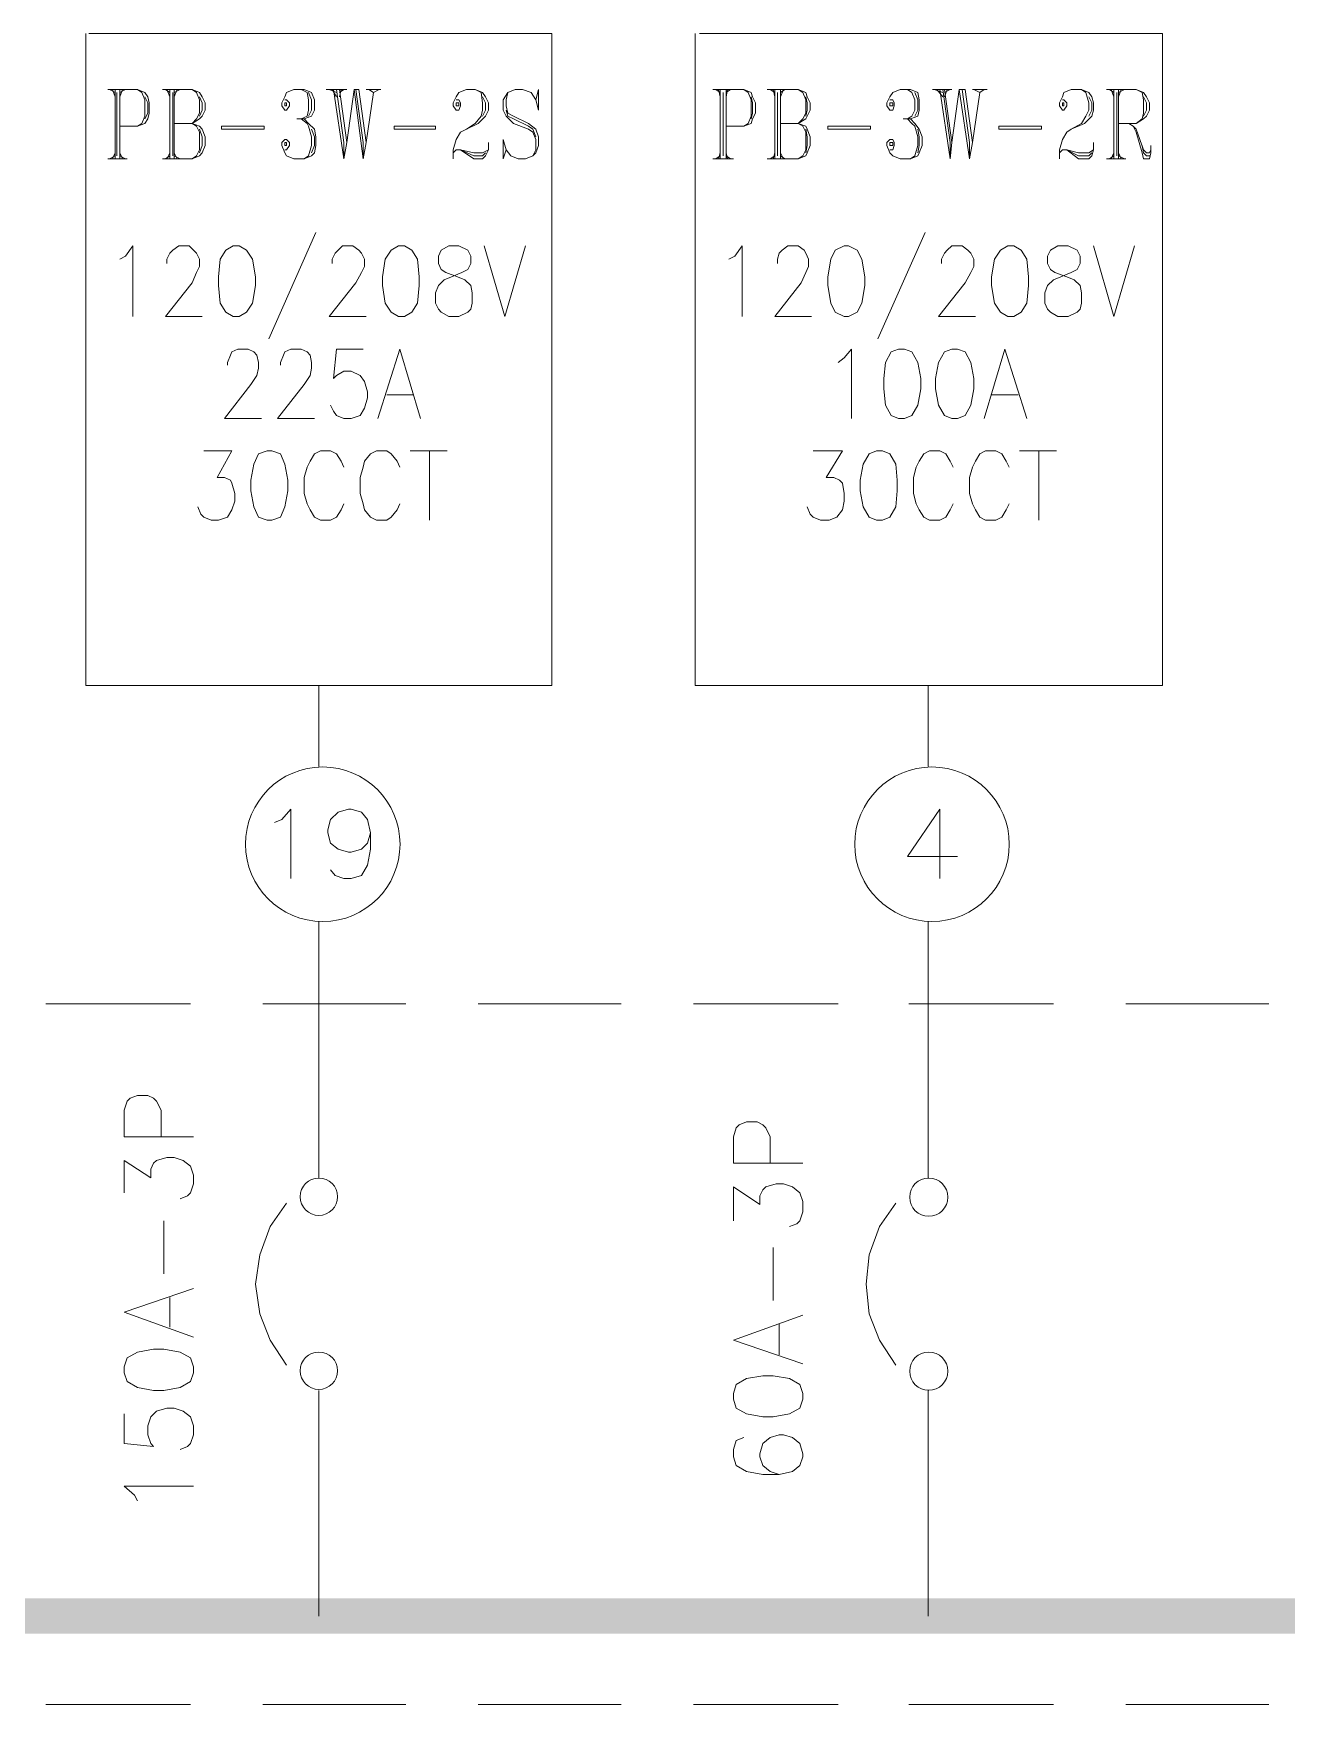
# Model space of a CAD drawing. Header units: inches. Extents: x 0.9 to 46, y 0.8 to 32.4.
# Drawn here: x 3.869 to 5.285, y 17.98 to 19.868 of the extents above; entities that cross this region are included whole.
import ezdxf

# ---------------------------------------------------------------- set-up
doc = ezdxf.new("R2010")
doc.units = ezdxf.units.IN
doc.header["$MEASUREMENT"] = 0
doc.layers.add('PDF_Geometry', color=7, linetype='Continuous')
doc.layers.add('PDF_Solid Fills', color=7, linetype='Continuous')

msp = doc.modelspace()

# ---------------------------------------------------------------- linework, layer by layer
at = {"layer": 'PDF_Geometry', "lineweight": 9}
for points in [[(3.9283, 19.868), (3.9283, 19.1313), (4.4549, 19.1313), (4.4549, 19.868), (3.9316, 19.868)], [(4.6166, 19.868), (4.6166, 19.1313), (5.1449, 19.1313), (5.1449, 19.868), (4.6216, 19.868)], [(3.9533, 19.8046), (3.9866, 19.8046), (3.9949, 19.8013), (3.9983, 19.7963), (3.9999, 19.7896), (3.9999, 19.778), (3.9983, 19.7713), (3.9949, 19.7663), (3.9866, 19.763), (3.9666, 19.763)], [(3.9549, 19.8046), (3.9616, 19.8013)], [(3.9583, 19.8046), (3.9616, 19.7963)], [(3.9616, 19.8046), (3.9616, 19.7263)], [(3.9633, 19.8013), (3.9633, 19.7296)], [(3.9666, 19.8046), (3.9666, 19.7263)], [(3.9699, 19.8046), (3.9666, 19.7963)], [(3.9732, 19.8046), (3.9666, 19.8013)], [(3.9866, 19.8046), (3.9916, 19.8013), (3.9949, 19.793), (3.9949, 19.7746), (3.9916, 19.7663), (3.9866, 19.763)], [(3.9949, 19.7963), (3.9983, 19.7896), (3.9983, 19.778), (3.9949, 19.7713)], [(4.015, 19.8046), (4.0483, 19.8046), (4.0566, 19.8013), (4.0599, 19.7963), (4.0633, 19.7896), (4.0633, 19.7813), (4.0599, 19.7746), (4.0566, 19.7713), (4.0483, 19.7663), (4.0566, 19.763), (4.0599, 19.7596), (4.0633, 19.7513), (4.0633, 19.7413), (4.0599, 19.733), (4.0566, 19.7296), (4.0483, 19.7263), (4.015, 19.7263)], [(4.0183, 19.8046), (4.0232, 19.8013)], [(4.0199, 19.8046), (4.0232, 19.7963)], [(4.0232, 19.8046), (4.0232, 19.7263)], [(4.0266, 19.8013), (4.0266, 19.7296)], [(4.0283, 19.8046), (4.0283, 19.7263)], [(4.0483, 19.8046), (4.0533, 19.8013), (4.0566, 19.793), (4.0566, 19.778), (4.0533, 19.7713), (4.0483, 19.7663), (4.0283, 19.7663)], [(4.0316, 19.8046), (4.0283, 19.7963)], [(4.0349, 19.8046), (4.0283, 19.8013)], [(4.0566, 19.7963), (4.0599, 19.7896), (4.0599, 19.7813), (4.0566, 19.7746)], [(4.1533, 19.793), (4.1549, 19.793), (4.1583, 19.7896), (4.1583, 19.7863), (4.1549, 19.7813), (4.1533, 19.7813), (4.1499, 19.7863), (4.1499, 19.7896), (4.1533, 19.7963), (4.1549, 19.8013), (4.1632, 19.8046), (4.1749, 19.8046), (4.1833, 19.8013), (4.1866, 19.793), (4.1866, 19.7813), (4.1833, 19.7746), (4.1749, 19.7713)], [(4.1716, 19.8046), (4.1783, 19.8013), (4.1799, 19.793), (4.1799, 19.7813), (4.1783, 19.7746), (4.1716, 19.7713), (4.1783, 19.7663), (4.1799, 19.763), (4.1833, 19.7513), (4.1833, 19.7413), (4.1799, 19.7296), (4.1749, 19.7263)], [(4.1799, 19.8013), (4.1833, 19.793), (4.1833, 19.7813), (4.1799, 19.7746)], [(4.1999, 19.8046), (4.2233, 19.8046)], [(4.2033, 19.8046), (4.2116, 19.8013)], [(4.2066, 19.8046), (4.2116, 19.7963)], [(4.2083, 19.8046), (4.2199, 19.7263), (4.2199, 19.7446), (4.2116, 19.8046)], [(4.2149, 19.8046), (4.2233, 19.7446), (4.2316, 19.8046), (4.2416, 19.7263), (4.2416, 19.7446), (4.2332, 19.8046)], [(4.2166, 19.8046), (4.2149, 19.7963)], [(4.2199, 19.8046), (4.2149, 19.8013)], [(4.2316, 19.8046), (4.2366, 19.8046), (4.2449, 19.7446), (4.2533, 19.8013)], [(4.2449, 19.8046), (4.2616, 19.8046)], [(4.2482, 19.8046), (4.2533, 19.8013), (4.2599, 19.8046)], [(4.3466, 19.793), (4.3499, 19.793), (4.3516, 19.7896), (4.3516, 19.7863), (4.3499, 19.7813), (4.3466, 19.7813), (4.3433, 19.7863), (4.3433, 19.7896), (4.3466, 19.7963), (4.3499, 19.8013), (4.3583, 19.8046), (4.3682, 19.8046), (4.3766, 19.8013), (4.3799, 19.7963), (4.3833, 19.7896), (4.3833, 19.7813), (4.3799, 19.7746), (4.3716, 19.7663), (4.3583, 19.7596), (4.3516, 19.7563), (4.3466, 19.748), (4.3433, 19.7363), (4.3433, 19.7263)], [(4.3682, 19.8046), (4.3749, 19.8013), (4.3766, 19.7896), (4.3766, 19.7813), (4.3749, 19.7746), (4.3682, 19.7663), (4.3583, 19.7596)], [(4.3766, 19.7963), (4.3799, 19.7896), (4.3799, 19.7813), (4.3766, 19.7746)], [(4.4366, 19.793), (4.4399, 19.8046), (4.4399, 19.7813), (4.4366, 19.793), (4.4316, 19.8013), (4.4216, 19.8046), (4.4133, 19.8046), (4.4049, 19.8013), (4.3999, 19.793), (4.3999, 19.7813), (4.4032, 19.7746), (4.4116, 19.7663), (4.4283, 19.7596), (4.4333, 19.7563), (4.4366, 19.748), (4.4366, 19.7363), (4.4333, 19.7296)], [(4.4049, 19.8013), (4.4032, 19.793), (4.4032, 19.7863), (4.4049, 19.778), (4.4116, 19.7746), (4.4283, 19.7663), (4.4366, 19.7596), (4.4399, 19.7513), (4.4399, 19.7413), (4.4366, 19.733), (4.4333, 19.7296), (4.4249, 19.7263), (4.4166, 19.7263), (4.4083, 19.7296), (4.4032, 19.7363), (4.3999, 19.748), (4.3999, 19.7263), (4.4032, 19.7363)], [(4.6366, 19.8046), (4.6716, 19.8046), (4.6799, 19.8013), (4.6816, 19.7963), (4.6849, 19.7896), (4.6849, 19.778), (4.6816, 19.7713), (4.6799, 19.7663), (4.6716, 19.763), (4.6516, 19.763)], [(4.6399, 19.8046), (4.6449, 19.8013)], [(4.6432, 19.8046), (4.6449, 19.7963)], [(4.6449, 19.8046), (4.6449, 19.7263)], [(4.6482, 19.8013), (4.6482, 19.7296)], [(4.6516, 19.8046), (4.6516, 19.7263)], [(4.6533, 19.8046), (4.6516, 19.7963)], [(4.6566, 19.8046), (4.6516, 19.8013)], [(4.6716, 19.8046), (4.6766, 19.8013), (4.6799, 19.793), (4.6799, 19.7746), (4.6766, 19.7663), (4.6716, 19.763)], [(4.6799, 19.7963), (4.6816, 19.7896), (4.6816, 19.778), (4.6799, 19.7713)], [(4.6982, 19.8046), (4.7332, 19.8046), (4.7416, 19.8013), (4.7432, 19.7963), (4.7466, 19.7896), (4.7466, 19.7813), (4.7432, 19.7746), (4.7416, 19.7713), (4.7332, 19.7663), (4.7416, 19.763), (4.7432, 19.7596), (4.7466, 19.7513), (4.7466, 19.7413), (4.7432, 19.733), (4.7416, 19.7296), (4.7332, 19.7263), (4.6982, 19.7263)], [(4.7016, 19.8046), (4.7066, 19.8013)], [(4.7049, 19.8046), (4.7066, 19.7963)], [(4.7066, 19.8046), (4.7066, 19.7263)], [(4.7099, 19.8013), (4.7099, 19.7296)], [(4.7132, 19.8046), (4.7132, 19.7263)], [(4.7332, 19.8046), (4.7383, 19.8013), (4.7416, 19.793), (4.7416, 19.778), (4.7383, 19.7713), (4.7332, 19.7663), (4.7132, 19.7663)], [(4.7166, 19.8046), (4.7132, 19.7963)], [(4.7182, 19.8046), (4.7132, 19.8013)], [(4.7416, 19.7963), (4.7432, 19.7896), (4.7432, 19.7813), (4.7416, 19.7746)], [(4.8366, 19.793), (4.8399, 19.793), (4.8416, 19.7896), (4.8416, 19.7863), (4.8399, 19.7813), (4.8366, 19.7813), (4.8333, 19.7863), (4.8333, 19.7896), (4.8366, 19.7963), (4.8399, 19.8013), (4.8482, 19.8046), (4.8599, 19.8046), (4.8682, 19.8013), (4.8699, 19.793), (4.8699, 19.7813), (4.8682, 19.7746), (4.8599, 19.7713)], [(4.8566, 19.8046), (4.8616, 19.8013), (4.8649, 19.793), (4.8649, 19.7813), (4.8616, 19.7746), (4.8566, 19.7713), (4.8616, 19.7663), (4.8649, 19.763), (4.8682, 19.7513), (4.8682, 19.7413), (4.8649, 19.7296), (4.8599, 19.7263)], [(4.8649, 19.8013), (4.8682, 19.793), (4.8682, 19.7813), (4.8649, 19.7746)], [(4.8849, 19.8046), (4.9066, 19.8046)], [(4.8866, 19.8046), (4.8966, 19.8013)], [(4.8899, 19.8046), (4.8966, 19.7963)], [(4.8933, 19.8046), (4.9049, 19.7263), (4.9049, 19.7446), (4.8966, 19.8046)], [(4.8983, 19.8046), (4.9066, 19.7446), (4.9149, 19.8046), (4.9266, 19.7263), (4.9266, 19.7446), (4.9182, 19.8046)], [(4.9016, 19.8046), (4.8983, 19.7963)], [(4.9049, 19.8046), (4.8983, 19.8013)], [(4.9149, 19.8046), (4.9216, 19.8046), (4.9299, 19.7446), (4.9382, 19.8013)], [(4.9299, 19.8046), (4.9466, 19.8046)], [(4.9316, 19.8046), (4.9382, 19.8013), (4.9432, 19.8046)], [(5.0316, 19.793), (5.0333, 19.793), (5.0366, 19.7896), (5.0366, 19.7863), (5.0333, 19.7813), (5.0316, 19.7813), (5.0282, 19.7863), (5.0282, 19.7896), (5.0316, 19.7963), (5.0333, 19.8013), (5.0416, 19.8046), (5.0532, 19.8046), (5.0616, 19.8013), (5.0649, 19.7963), (5.0666, 19.7896), (5.0666, 19.7813), (5.0649, 19.7746), (5.0566, 19.7663), (5.0416, 19.7596), (5.0366, 19.7563), (5.0316, 19.748), (5.0282, 19.7363), (5.0282, 19.7263)], [(5.0532, 19.8046), (5.0582, 19.8013), (5.0616, 19.7896), (5.0616, 19.7813), (5.0582, 19.7746), (5.0532, 19.7663), (5.0416, 19.7596)], [(5.0616, 19.7963), (5.0649, 19.7896), (5.0649, 19.7813), (5.0616, 19.7746)], [(5.0816, 19.8046), (5.1149, 19.8046), (5.1233, 19.8013), (5.1266, 19.7963), (5.1299, 19.7896), (5.1299, 19.7813), (5.1266, 19.7746), (5.1233, 19.7713), (5.1149, 19.7663), (5.0949, 19.7663)], [(5.0849, 19.8046), (5.0899, 19.8013)], [(5.0866, 19.8046), (5.0899, 19.7963)], [(5.0899, 19.8046), (5.0899, 19.7263)], [(5.0932, 19.8013), (5.0932, 19.7296)], [(5.0949, 19.8046), (5.0949, 19.7263)], [(5.0982, 19.8046), (5.0949, 19.7963)], [(5.1016, 19.8046), (5.0949, 19.8013)], [(5.1149, 19.8046), (5.1216, 19.8013), (5.1233, 19.793), (5.1233, 19.778), (5.1216, 19.7713), (5.1149, 19.7663)], [(5.1233, 19.7963), (5.1266, 19.7896), (5.1266, 19.7813), (5.1233, 19.7746)], [(4.1666, 19.7713), (4.1749, 19.7713), (4.1799, 19.7663), (4.1866, 19.7596), (4.1883, 19.7513), (4.1883, 19.7413), (4.1866, 19.733), (4.1833, 19.7296), (4.1749, 19.7263), (4.1632, 19.7263), (4.1549, 19.7296), (4.1533, 19.733), (4.1499, 19.7413), (4.1499, 19.7446), (4.1533, 19.748), (4.1549, 19.748), (4.1583, 19.7446), (4.1583, 19.7413), (4.1549, 19.7363), (4.1533, 19.7363)], [(4.4032, 19.7813), (4.4049, 19.7746), (4.4116, 19.7713), (4.4283, 19.763), (4.4333, 19.7596), (4.4366, 19.7513)], [(4.8516, 19.7713), (4.8599, 19.7713), (4.8649, 19.7663), (4.8699, 19.7596), (4.8732, 19.7513), (4.8732, 19.7413), (4.8699, 19.733), (4.8682, 19.7296), (4.8599, 19.7263), (4.8482, 19.7263), (4.8399, 19.7296), (4.8366, 19.733), (4.8333, 19.7413), (4.8333, 19.7446), (4.8366, 19.748), (4.8399, 19.748), (4.8416, 19.7446), (4.8416, 19.7413), (4.8399, 19.7363), (4.8366, 19.7363)], [(4.0483, 19.7663), (4.0533, 19.763), (4.0566, 19.7563), (4.0566, 19.7363), (4.0533, 19.7296), (4.0483, 19.7263)], [(4.0566, 19.7596), (4.0599, 19.7513), (4.0599, 19.7413), (4.0566, 19.733)], [(4.1833, 19.7596), (4.1866, 19.7513), (4.1866, 19.7413), (4.1833, 19.733)], [(4.7332, 19.7663), (4.7383, 19.763), (4.7416, 19.7563), (4.7416, 19.7363), (4.7383, 19.7296), (4.7332, 19.7263)], [(4.7416, 19.7596), (4.7432, 19.7513), (4.7432, 19.7413), (4.7416, 19.733)], [(4.8682, 19.7596), (4.8699, 19.7513), (4.8699, 19.7413), (4.8682, 19.733)], [(5.1066, 19.7663), (5.1116, 19.763), (5.1149, 19.7563), (5.1216, 19.733), (5.1233, 19.7263), (5.1299, 19.7263), (5.1316, 19.733), (5.1316, 19.7413)], [(5.1116, 19.763), (5.1149, 19.7596), (5.1233, 19.7363), (5.1266, 19.733), (5.1299, 19.733), (5.1316, 19.7363)], [(3.9616, 19.733), (3.9583, 19.7263)], [(3.9666, 19.733), (3.9699, 19.7263)], [(4.0232, 19.733), (4.0199, 19.7263)], [(4.0283, 19.733), (4.0316, 19.7263)], [(4.2233, 19.7446), (4.2199, 19.7263)], [(4.2449, 19.7446), (4.2416, 19.7263)], [(4.3433, 19.733), (4.3466, 19.7363), (4.3516, 19.7363), (4.3666, 19.733), (4.3766, 19.733), (4.3833, 19.7363)], [(4.3833, 19.7446), (4.3833, 19.7363), (4.3799, 19.7296), (4.3766, 19.7263), (4.3666, 19.7263), (4.3516, 19.7363), (4.3666, 19.7296), (4.3766, 19.7296), (4.3799, 19.733)], [(4.6449, 19.733), (4.6432, 19.7263)], [(4.6516, 19.733), (4.6533, 19.7263)], [(4.7066, 19.733), (4.7049, 19.7263)], [(4.7132, 19.733), (4.7166, 19.7263)], [(4.9066, 19.7446), (4.9049, 19.7263)], [(4.9299, 19.7446), (4.9266, 19.7263)], [(5.0282, 19.733), (5.0316, 19.7363), (5.0366, 19.7363), (5.0499, 19.733), (5.0616, 19.733), (5.0666, 19.7363)], [(5.0666, 19.7446), (5.0666, 19.7363), (5.0649, 19.7296), (5.0616, 19.7263), (5.0499, 19.7263), (5.0366, 19.7363), (5.0499, 19.7296), (5.0616, 19.7296), (5.0649, 19.733)], [(5.0899, 19.733), (5.0866, 19.7263)], [(5.0949, 19.733), (5.0982, 19.7263)], [(5.1216, 19.7413), (5.1233, 19.733), (5.1266, 19.7296), (5.1299, 19.7296)], [(3.9533, 19.7263), (3.9749, 19.7263)], [(3.9616, 19.7296), (3.9549, 19.7263)], [(3.9666, 19.7296), (3.9732, 19.7263)], [(4.0232, 19.7296), (4.0183, 19.7263)], [(4.0283, 19.7296), (4.0349, 19.7263)], [(4.6366, 19.7263), (4.6599, 19.7263)], [(4.6449, 19.7296), (4.6399, 19.7263)], [(4.6516, 19.7296), (4.6566, 19.7263)], [(4.7066, 19.7296), (4.7016, 19.7263)], [(4.7132, 19.7296), (4.7182, 19.7263)], [(5.0816, 19.7263), (5.1033, 19.7263)], [(5.0899, 19.7296), (5.0849, 19.7263)], [(5.0949, 19.7296), (5.1016, 19.7263)], [(4.1883, 19.643), (4.1349, 19.523)], [(4.8766, 19.643), (4.8232, 19.523)], [(3.9666, 19.613), (3.9732, 19.6163), (3.9816, 19.628), (3.9816, 19.548)], [(4.0199, 19.608), (4.0199, 19.613), (4.0232, 19.6196), (4.0266, 19.623), (4.0333, 19.628), (4.0449, 19.628), (4.0499, 19.623), (4.0533, 19.6196), (4.0566, 19.613), (4.0566, 19.6047), (4.0533, 19.598), (4.0483, 19.5863), (4.0183, 19.548), (4.0599, 19.548)], [(4.2066, 19.608), (4.2066, 19.613), (4.2099, 19.6196), (4.2133, 19.623), (4.2183, 19.628), (4.2299, 19.628), (4.2366, 19.623), (4.2399, 19.6196), (4.2433, 19.613), (4.2433, 19.6047), (4.2399, 19.598), (4.2332, 19.5863), (4.2033, 19.548), (4.2449, 19.548)], [(4.3783, 19.628), (4.4016, 19.548), (4.4249, 19.628)], [(4.6549, 19.613), (4.6616, 19.6163), (4.6699, 19.628), (4.6699, 19.548)], [(4.7099, 19.608), (4.7099, 19.613), (4.7116, 19.6196), (4.7149, 19.623), (4.7216, 19.628), (4.7332, 19.628), (4.7399, 19.623), (4.7416, 19.6196), (4.7449, 19.613), (4.7449, 19.6047), (4.7416, 19.598), (4.7366, 19.5863), (4.7066, 19.548), (4.7482, 19.548)], [(4.8949, 19.608), (4.8949, 19.613), (4.8983, 19.6196), (4.9016, 19.623), (4.9066, 19.628), (4.9182, 19.628), (4.9249, 19.623), (4.9283, 19.6196), (4.9316, 19.613), (4.9316, 19.6047), (4.9283, 19.598), (4.9216, 19.5863), (4.8916, 19.548), (4.9333, 19.548)], [(5.0666, 19.628), (5.0899, 19.548), (5.1132, 19.628)], [(4.0883, 19.493), (4.0883, 19.4963), (4.0916, 19.5046), (4.0933, 19.508), (4.0999, 19.5113), (4.1116, 19.5113), (4.1183, 19.508), (4.1216, 19.5046), (4.1233, 19.4963), (4.1233, 19.4897), (4.1216, 19.4813), (4.1149, 19.4713), (4.0849, 19.433), (4.1266, 19.433)], [(4.1483, 19.493), (4.1483, 19.4963), (4.1516, 19.5046), (4.1533, 19.508), (4.1599, 19.5113), (4.1716, 19.5113), (4.1783, 19.508), (4.1816, 19.5046), (4.1833, 19.4963), (4.1833, 19.4897), (4.1816, 19.4813), (4.1749, 19.4713), (4.1449, 19.433), (4.1866, 19.433)], [(4.2416, 19.5113), (4.2116, 19.5113), (4.2083, 19.478), (4.2116, 19.4813), (4.2199, 19.4863), (4.2282, 19.4863), (4.2383, 19.4813), (4.2433, 19.4746), (4.2466, 19.463), (4.2466, 19.4563), (4.2433, 19.4446), (4.2383, 19.4363), (4.2282, 19.433), (4.2199, 19.433), (4.2116, 19.4363), (4.2083, 19.4413), (4.2049, 19.448)], [(4.2583, 19.433), (4.2832, 19.5113), (4.3066, 19.433)], [(4.7783, 19.4963), (4.7849, 19.5013), (4.7933, 19.5113), (4.7933, 19.433)], [(4.9432, 19.433), (4.9666, 19.5113), (4.9916, 19.433)], [(4.2682, 19.4596), (4.2983, 19.4596)], [(4.9516, 19.4596), (4.9816, 19.4596)], [(4.0616, 19.3963), (4.0933, 19.3963), (4.0766, 19.3663), (4.0849, 19.3663), (4.0916, 19.363), (4.0933, 19.3596), (4.0966, 19.348), (4.0966, 19.3396), (4.0933, 19.3297), (4.0883, 19.3213), (4.0783, 19.318), (4.0699, 19.318), (4.0616, 19.3213), (4.0582, 19.3246), (4.0549, 19.333)], [(4.2199, 19.378), (4.2166, 19.3847), (4.2116, 19.393), (4.2049, 19.3963), (4.1933, 19.3963), (4.1866, 19.393), (4.1816, 19.3847), (4.1783, 19.378), (4.1749, 19.3663), (4.1749, 19.348), (4.1783, 19.3363), (4.1816, 19.3297), (4.1866, 19.3213), (4.1933, 19.318), (4.2049, 19.318), (4.2116, 19.3213), (4.2166, 19.3297), (4.2199, 19.3363)], [(4.2832, 19.378), (4.2799, 19.3847), (4.2733, 19.393), (4.2682, 19.3963), (4.2566, 19.3963), (4.2499, 19.393), (4.2433, 19.3847), (4.2416, 19.378), (4.2383, 19.3663), (4.2383, 19.348), (4.2416, 19.3363), (4.2433, 19.3297), (4.2499, 19.3213), (4.2566, 19.318), (4.2682, 19.318), (4.2733, 19.3213), (4.2799, 19.3297), (4.2832, 19.3363)], [(4.2949, 19.3963), (4.3366, 19.3963)], [(4.3166, 19.3963), (4.3166, 19.318)], [(4.7499, 19.3963), (4.7832, 19.3963), (4.7649, 19.3663), (4.7733, 19.3663), (4.7799, 19.363), (4.7832, 19.3596), (4.7849, 19.348), (4.7849, 19.3396), (4.7832, 19.3297), (4.7766, 19.3213), (4.7682, 19.318), (4.7583, 19.318), (4.7499, 19.3213), (4.7466, 19.3246), (4.7432, 19.333)], [(4.9082, 19.378), (4.9049, 19.3847), (4.8999, 19.393), (4.8933, 19.3963), (4.8816, 19.3963), (4.8749, 19.393), (4.8699, 19.3847), (4.8666, 19.378), (4.8633, 19.3663), (4.8633, 19.348), (4.8666, 19.3363), (4.8699, 19.3297), (4.8749, 19.3213), (4.8816, 19.318), (4.8933, 19.318), (4.8999, 19.3213), (4.9049, 19.3297), (4.9082, 19.3363)], [(4.9716, 19.378), (4.9682, 19.3847), (4.9633, 19.393), (4.9566, 19.3963), (4.9449, 19.3963), (4.9382, 19.393), (4.9333, 19.3847), (4.9299, 19.378), (4.9266, 19.3663), (4.9266, 19.348), (4.9299, 19.3363), (4.9333, 19.3297), (4.9382, 19.3213), (4.9449, 19.318), (4.9566, 19.318), (4.9633, 19.3213), (4.9682, 19.3297), (4.9716, 19.3363)], [(4.9833, 19.3963), (5.0249, 19.3963)], [(5.0049, 19.3963), (5.0049, 19.318)], [(4.1916, 19.0397), (4.1916, 19.1313)], [(4.8799, 19.0397), (4.8799, 19.1313)], [(4.1416, 18.9763), (4.1499, 18.9797), (4.1599, 18.9913), (4.1599, 18.913)], [(4.2499, 18.9647), (4.2466, 18.953), (4.2399, 18.9463), (4.2282, 18.943), (4.2249, 18.943), (4.2133, 18.9463), (4.2049, 18.953), (4.2016, 18.9647), (4.2016, 18.968), (4.2049, 18.9797), (4.2133, 18.988), (4.2249, 18.9913), (4.2282, 18.9913), (4.2399, 18.988), (4.2466, 18.9797), (4.2499, 18.9647), (4.2499, 18.9463), (4.2466, 18.928), (4.2399, 18.9163), (4.2282, 18.913), (4.2199, 18.913), (4.2099, 18.9163), (4.2049, 18.923)], [(4.8933, 18.913), (4.8933, 18.9913), (4.8566, 18.938), (4.9133, 18.938)], [(4.1916, 18.5747), (4.1916, 18.8647)], [(4.8799, 18.5747), (4.8799, 18.8647)], [(3.8833, 18.7713), (4.0466, 18.7713)], [(4.1282, 18.7713), (4.2899, 18.7713)], [(4.3716, 18.7713), (4.5333, 18.7713)], [(4.6149, 18.7713), (4.7783, 18.7713)], [(4.8582, 18.7713), (5.0216, 18.7713)], [(5.1033, 18.7713), (5.2649, 18.7713)], [(4.0499, 18.6213), (3.9716, 18.6213), (3.9716, 18.6513), (3.9749, 18.6613), (3.9783, 18.6647), (3.9866, 18.668), (3.9983, 18.668), (4.0049, 18.6647), (4.0083, 18.6613), (4.0133, 18.6513), (4.0133, 18.6213)], [(4.7383, 18.5913), (4.6599, 18.5913), (4.6599, 18.6213), (4.6632, 18.6313), (4.6666, 18.6347), (4.6749, 18.638), (4.6866, 18.638), (4.6933, 18.6347), (4.6966, 18.6313), (4.7016, 18.6213), (4.7016, 18.5913)], [(3.9716, 18.558), (3.9716, 18.5946), (4.0016, 18.5747), (4.0016, 18.5847), (4.0049, 18.5913), (4.0083, 18.5946), (4.0199, 18.598), (4.0283, 18.598), (4.0383, 18.5946), (4.0466, 18.588), (4.0499, 18.578), (4.0499, 18.568), (4.0466, 18.558), (4.0433, 18.5547), (4.0349, 18.5513)], [(4.6599, 18.5263), (4.6599, 18.5647), (4.6899, 18.5447), (4.6899, 18.5547), (4.6933, 18.5613), (4.6966, 18.5647), (4.7083, 18.568), (4.7166, 18.568), (4.7266, 18.5647), (4.7349, 18.558), (4.7383, 18.548), (4.7383, 18.5363), (4.7349, 18.5263), (4.7316, 18.523), (4.7233, 18.5197)], [(4.1549, 18.5463), (4.1366, 18.5197), (4.1249, 18.488), (4.1199, 18.4547), (4.1249, 18.4213), (4.1366, 18.3913), (4.1549, 18.363)], [(4.8433, 18.5463), (4.8249, 18.5197), (4.8133, 18.488), (4.8099, 18.4547), (4.8133, 18.4213), (4.8249, 18.3913), (4.8433, 18.363)], [(4.0166, 18.4663), (4.0166, 18.5263)], [(4.7049, 18.4363), (4.7049, 18.4963)], [(4.0499, 18.3947), (3.9716, 18.423), (4.0499, 18.4497)], [(4.0232, 18.4063), (4.0232, 18.4397)], [(4.7383, 18.3647), (4.6599, 18.3913), (4.7383, 18.4197)], [(4.7116, 18.3747), (4.7116, 18.4097)], [(4.1916, 18.3347), (4.1916, 18.0797)], [(4.8799, 18.3347), (4.8799, 18.0797)], [(3.9716, 18.308), (3.9716, 18.2747), (4.0049, 18.2713), (4.0016, 18.2747), (3.9983, 18.2846), (3.9983, 18.2947), (4.0016, 18.3047), (4.0083, 18.3113), (4.0199, 18.3147), (4.0283, 18.3147), (4.0383, 18.3113), (4.0466, 18.3047), (4.0499, 18.2947), (4.0499, 18.2846), (4.0466, 18.2747), (4.0433, 18.2713), (4.0349, 18.268)], [(4.6716, 18.2813), (4.6632, 18.278), (4.6599, 18.268), (4.6599, 18.2597), (4.6632, 18.2497), (4.6749, 18.243), (4.6933, 18.2397), (4.7116, 18.2397), (4.7266, 18.243), (4.7349, 18.2497), (4.7383, 18.2597), (4.7383, 18.263), (4.7349, 18.2747), (4.7266, 18.2813), (4.7166, 18.2846), (4.7116, 18.2846), (4.7016, 18.2813), (4.6933, 18.2747), (4.6899, 18.263), (4.6899, 18.2597), (4.6933, 18.2497), (4.7016, 18.243), (4.7116, 18.2397)], [(3.9866, 18.2097), (3.9833, 18.2163), (3.9716, 18.2263), (4.0499, 18.2263)], [(4.0466, 17.9797), (3.8833, 17.9797)], [(4.2899, 17.9797), (4.1282, 17.9797)], [(4.5333, 17.9797), (4.3716, 17.9797)], [(4.7783, 17.9797), (4.6149, 17.9797)], [(5.0216, 17.9797), (4.8582, 17.9797)], [(5.2649, 17.9797), (5.1033, 17.9797)]]:
    msp.add_lwpolyline(points, dxfattribs=at)
for points in [[(4.1533, 19.7863), (4.1549, 19.7863), (4.1549, 19.7897), (4.1533, 19.7897)], [(4.3466, 19.7863), (4.3499, 19.7863), (4.3499, 19.7897), (4.3466, 19.7897)], [(4.8366, 19.7863), (4.8399, 19.7863), (4.8399, 19.7897), (4.8366, 19.7897)], [(5.0316, 19.7863), (5.0333, 19.7863), (5.0333, 19.7897), (5.0316, 19.7897)], [(4.1299, 19.7596), (4.0816, 19.7596), (4.0816, 19.763), (4.1299, 19.763)], [(4.3233, 19.7596), (4.2766, 19.7596), (4.2766, 19.763), (4.3233, 19.763)], [(4.8149, 19.7596), (4.7666, 19.7596), (4.7666, 19.763), (4.8149, 19.763)], [(5.0082, 19.7596), (4.9599, 19.7596), (4.9599, 19.763), (5.0082, 19.763)], [(4.1533, 19.7413), (4.1549, 19.7413), (4.1549, 19.7446), (4.1533, 19.7446)], [(4.8366, 19.7413), (4.8399, 19.7413), (4.8399, 19.7446), (4.8366, 19.7446)], [(4.0949, 19.628), (4.0866, 19.623), (4.0799, 19.613), (4.0783, 19.593), (4.0783, 19.583), (4.0799, 19.563), (4.0866, 19.553), (4.0949, 19.548), (4.1016, 19.548), (4.1099, 19.553), (4.1166, 19.563), (4.1199, 19.583), (4.1199, 19.593), (4.1166, 19.613), (4.1099, 19.623), (4.1016, 19.628)], [(4.2816, 19.628), (4.2733, 19.623), (4.2666, 19.613), (4.2633, 19.593), (4.2633, 19.583), (4.2666, 19.563), (4.2733, 19.553), (4.2816, 19.548), (4.2883, 19.548), (4.2966, 19.553), (4.3032, 19.563), (4.3049, 19.583), (4.3049, 19.593), (4.3032, 19.613), (4.2966, 19.623), (4.2883, 19.628)], [(4.3383, 19.628), (4.3299, 19.623), (4.3266, 19.6163), (4.3266, 19.608), (4.3299, 19.6013), (4.3349, 19.598), (4.3483, 19.593), (4.3566, 19.5897), (4.3633, 19.583), (4.3649, 19.5747), (4.3649, 19.563), (4.3633, 19.5563), (4.3599, 19.553), (4.3499, 19.548), (4.3383, 19.548), (4.3299, 19.553), (4.3266, 19.5563), (4.3233, 19.563), (4.3233, 19.5747), (4.3266, 19.583), (4.3332, 19.5897), (4.3416, 19.593), (4.3532, 19.598), (4.3599, 19.6013), (4.3633, 19.608), (4.3633, 19.6163), (4.3599, 19.623), (4.3499, 19.628)], [(4.7849, 19.628), (4.7749, 19.623), (4.7699, 19.613), (4.7666, 19.593), (4.7666, 19.583), (4.7699, 19.563), (4.7749, 19.553), (4.7849, 19.548), (4.7899, 19.548), (4.7999, 19.553), (4.8049, 19.563), (4.8083, 19.583), (4.8083, 19.593), (4.8049, 19.613), (4.7999, 19.623), (4.7899, 19.628)], [(4.9699, 19.628), (4.9616, 19.623), (4.9549, 19.613), (4.9516, 19.593), (4.9516, 19.583), (4.9549, 19.563), (4.9616, 19.553), (4.9699, 19.548), (4.9766, 19.548), (4.9849, 19.553), (4.9916, 19.563), (4.9932, 19.583), (4.9932, 19.593), (4.9916, 19.613), (4.9849, 19.623), (4.9766, 19.628)], [(5.0266, 19.628), (5.0183, 19.623), (5.0149, 19.6163), (5.0149, 19.608), (5.0183, 19.6013), (5.0232, 19.598), (5.0366, 19.593), (5.0449, 19.5897), (5.0516, 19.583), (5.0532, 19.5747), (5.0532, 19.563), (5.0516, 19.5563), (5.0482, 19.553), (5.0383, 19.548), (5.0266, 19.548), (5.0183, 19.553), (5.0149, 19.5563), (5.0116, 19.563), (5.0116, 19.5747), (5.0149, 19.583), (5.0216, 19.5897), (5.0299, 19.593), (5.0416, 19.598), (5.0482, 19.6013), (5.0516, 19.608), (5.0516, 19.6163), (5.0482, 19.623), (5.0383, 19.628)], [(4.8466, 19.5113), (4.8382, 19.508), (4.8316, 19.4963), (4.8299, 19.478), (4.8299, 19.4663), (4.8316, 19.448), (4.8382, 19.4363), (4.8466, 19.433), (4.8532, 19.433), (4.8616, 19.4363), (4.8682, 19.448), (4.8716, 19.4663), (4.8716, 19.478), (4.8682, 19.4963), (4.8616, 19.508), (4.8532, 19.5113)], [(4.9066, 19.5113), (4.8983, 19.508), (4.8916, 19.4963), (4.8882, 19.478), (4.8882, 19.4663), (4.8916, 19.448), (4.8983, 19.4363), (4.9066, 19.433), (4.9133, 19.433), (4.9216, 19.4363), (4.9283, 19.448), (4.9316, 19.4663), (4.9316, 19.478), (4.9283, 19.4963), (4.9216, 19.508), (4.9133, 19.5113)], [(4.1333, 19.3963), (4.1233, 19.393), (4.1183, 19.3813), (4.1149, 19.363), (4.1149, 19.3513), (4.1183, 19.333), (4.1233, 19.3213), (4.1333, 19.318), (4.1383, 19.318), (4.1483, 19.3213), (4.1533, 19.333), (4.1566, 19.3513), (4.1566, 19.363), (4.1533, 19.3813), (4.1483, 19.393), (4.1383, 19.3963)], [(4.8216, 19.3963), (4.8133, 19.393), (4.8066, 19.3813), (4.8032, 19.363), (4.8032, 19.3513), (4.8066, 19.333), (4.8133, 19.3213), (4.8216, 19.318), (4.8283, 19.318), (4.8366, 19.3213), (4.8433, 19.333), (4.8449, 19.3513), (4.8449, 19.363), (4.8433, 19.3813), (4.8366, 19.393), (4.8283, 19.3963)], [(3.9716, 18.3547), (3.9749, 18.3447), (3.9866, 18.338), (4.0049, 18.3347), (4.0166, 18.3347), (4.0349, 18.338), (4.0466, 18.3447), (4.0499, 18.3547), (4.0499, 18.3613), (4.0466, 18.3713), (4.0349, 18.378), (4.0166, 18.3813), (4.0049, 18.3813), (3.9866, 18.378), (3.9749, 18.3713), (3.9716, 18.3613)], [(4.6599, 18.3247), (4.6632, 18.3147), (4.6749, 18.308), (4.6933, 18.3047), (4.7049, 18.3047), (4.7233, 18.308), (4.7349, 18.3147), (4.7383, 18.3247), (4.7383, 18.3313), (4.7349, 18.3413), (4.7233, 18.348), (4.7049, 18.3513), (4.6933, 18.3513), (4.6749, 18.348), (4.6632, 18.3413), (4.6599, 18.3313)]]:
    msp.add_lwpolyline(points, close=True, dxfattribs=at)
for centre, radius in [((4.196, 18.9518), 0.0873), ((4.8843, 18.9518), 0.0873), ((4.1916, 18.5535), 0.0211), ((4.8807, 18.553), 0.0216), ((4.1916, 18.3569), 0.0211), ((4.8807, 18.3564), 0.0216)]:
    msp.add_circle(centre, radius, dxfattribs=at)
at = {"layer": 'PDF_Solid Fills', "color": 8, "lineweight": 9, "true_color": 0x808080, "transparency": 33554559}
for points in [[(16.2764, 18.0597), (16.2764, 18.0997), (1.8916, 18.0597)], [(16.2764, 18.0997), (1.8916, 18.0597), (1.8916, 18.0997)]]:
    msp.add_solid(points, dxfattribs=at)

doc.saveas('drawing.dxf')
